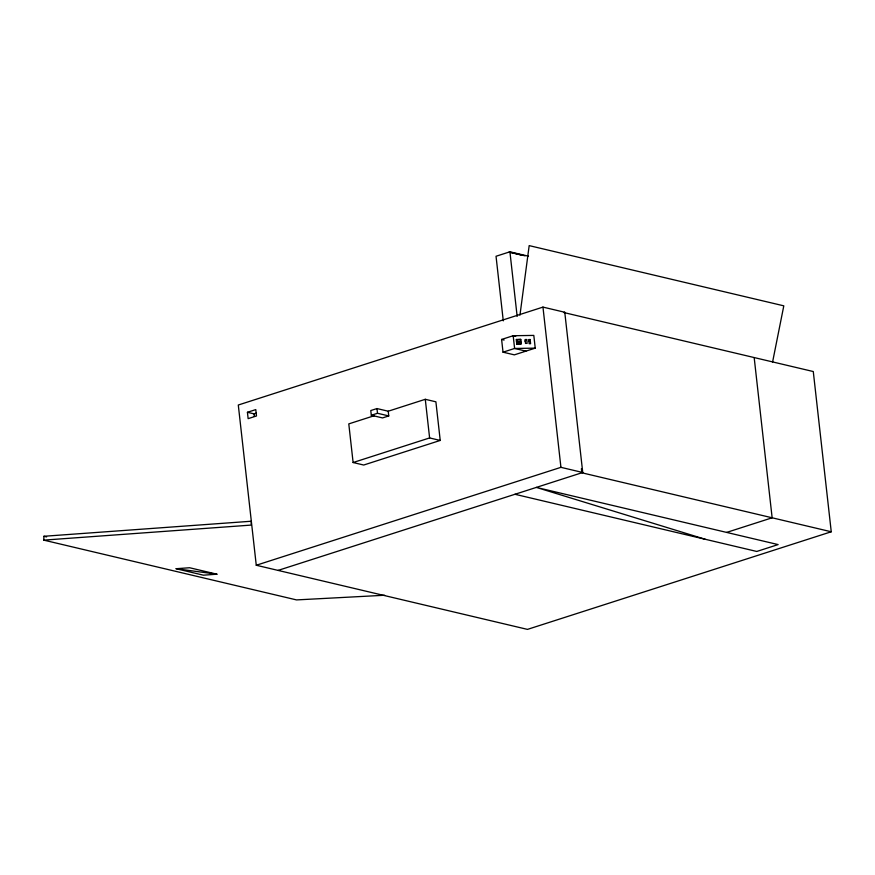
<?xml version="1.0" encoding="UTF-8"?>
<svg xmlns="http://www.w3.org/2000/svg" width="875" height="875" viewBox="0 0 875 875"><rect width="100%" height="100%" fill="white"/><g stroke="black" fill="none" stroke-linecap="round" stroke-linejoin="round"><path stroke-width="1.31" d="M43.75 540.127L43.936 536.277L251.333 521.237L251.147 525.087L43.75 540.127L296.527 599.911L384.606 595.252M519.958 315.142L529.178 245.613L783.803 305.834L772.581 362.064M516.414 341.939L516.534 339.467L520.756 339.402L521.237 343.678L516.655 344.083L521.237 343.678M520.045 342.453C516.403 343.886 516.009 340.419 519.936 341.458L519.837 342.65L519.936 341.458M516.173 339.795L520.756 339.402M524.945 341.173L526.695 339.522L527.133 343.361L525.503 343.394L525.077 339.544L526.695 339.522M528.38 341.173L530.13 339.522L530.6 343.7L529.189 343.722L528.719 339.544L530.13 339.522M528.511 256.2L509.917 251.803L496.037 256.266L503.278 320.863M564.769 312.266L542.959 307.103L238.295 405.016L256.266 565.25L527.472 629.388L831.25 531.77L813.28 371.536L563.872 312.55L564.769 312.266L582.739 472.5L278.075 570.402M247.428 412.289L255.784 409.598L256.495 415.964L248.139 418.655L247.428 412.289L254.045 413.853L256.43 413.088M501.605 339.445L513.177 335.727L533.805 335.409L535.238 348.141L514.347 354.856L503.027 352.177L501.605 339.445L504.109 340.036M503.027 352.177L514.609 348.458L535.238 348.141M376.972 408.559L370.781 410.55L371.306 415.264L382.55 417.922L388.752 415.931L388.216 411.217L376.972 408.559L377.497 413.273L388.752 415.931M371.306 415.264L377.497 413.273M374.347 415.669L348.786 423.894L353.117 462.525L363.716 465.03L440.223 440.442L435.892 401.811L425.283 399.306L388.216 411.217M353.117 462.525L429.614 437.938L440.223 440.442M256.266 565.25L560.93 467.337L582.739 472.5M726.633 532.416L772.144 517.792L754.173 357.558M176.127 568.717L189.591 567.744L216.923 574.197L203.459 575.181L176.127 568.717L216.923 574.197M517.016 341.698L519.728 341.666M525.055 255.828L509.119 252.055L521.041 254.975M515.692 336.317L513.177 335.727L514.609 348.458L525.919 351.127M831.25 531.77L581.853 472.784L581.394 468.705M514.97 494.277L756.755 551.458L778.127 544.589L536.342 487.408L705.261 539.284M43.936 536.277L46.594 536.911M542.959 307.103L560.93 467.337M520.406 339.73L520.888 344.017M509.917 251.803L517.158 316.411M517.223 341.502L517.344 342.497M516.534 339.467L517.005 343.744M425.283 399.306L429.614 437.938M254.045 413.853L254.33 416.402"/></g></svg>
